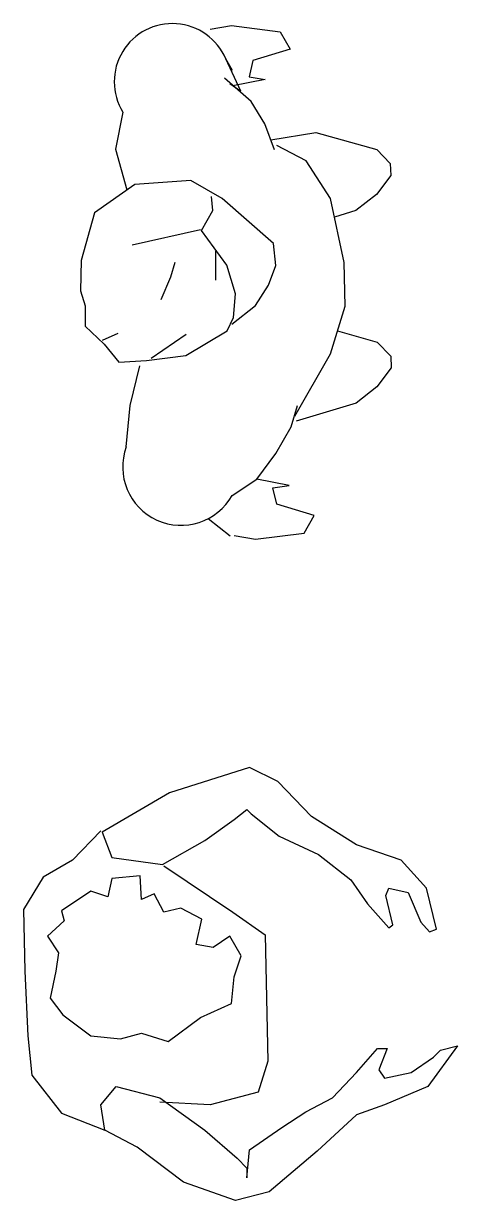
# Model space of a CAD drawing. Header units: millimetres. Extents: x 1029 to 1042.4, y 847.5 to 858.9.
# Drawn here: x 1038.687 to 1039.27, y 850.869 to 852.447 of the extents above; entities that cross this region are included whole.
import ezdxf

# ---------------------------------------------------------------- set-up
doc = ezdxf.new("R2010")
doc.units = ezdxf.units.MM
doc.layers.add('Mobiliario TöjiNN', color=7, linetype='Continuous')

msp = doc.modelspace()

# ---------------------------------------------------------------- linework, layer by layer
at = {"layer": 'Mobiliario TöjiNN'}
for p, q in [((1038.9376, 852.4395), (1038.9662, 852.4446)), ((1038.9662, 852.4446), (1039.0316, 852.4362)), ((1039.0316, 852.4362), (1039.0451, 852.4127)), ((1039.0451, 852.4127), (1038.9947, 852.3976)), ((1038.9786, 852.3565), (1038.9585, 852.3999)), ((1038.9674, 852.3845), (1038.9585, 852.3999)), ((1038.9947, 852.3976), (1038.9897, 852.3758)), ((1038.9925, 852.3429), (1038.9566, 852.3738)), ((1039.0115, 852.3724), (1038.9682, 852.3638)), ((1038.9897, 852.3758), (1039.0115, 852.3724)), ((1038.9638, 852.3669), (1038.9786, 852.3565)), ((1039.0108, 852.313), (1038.9925, 852.3429)), ((1038.8203, 852.3284), (1038.8105, 852.2788)), ((1039.0237, 852.2781), (1039.0108, 852.313)), ((1039.0189, 852.2912), (1039.0796, 852.301)), ((1039.0796, 852.301), (1039.1613, 852.2782)), ((1038.8105, 852.2788), (1038.8259, 852.2242)), ((1039.0664, 852.2634), (1039.0271, 852.2837)), ((1039.1613, 852.2782), (1039.1793, 852.2594)), ((1039.0993, 852.2127), (1039.0664, 852.2634)), ((1039.1793, 852.2594), (1039.1799, 852.2435)), ((1038.8363, 852.2315), (1038.7822, 852.1935)), ((1038.9117, 852.2367), (1038.8363, 852.2315)), ((1038.9535, 852.2125), (1038.9117, 852.2367)), ((1039.1799, 852.2435), (1039.1606, 852.2182)), ((1038.9413, 852.1964), (1038.9394, 852.2155)), ((1039.1606, 852.2182), (1039.1329, 852.1964)), ((1039.0227, 852.1522), (1038.9535, 852.2125)), ((1039.1173, 852.1269), (1039.0993, 852.2127)), ((1038.7822, 852.1935), (1038.7645, 852.1296)), ((1038.9258, 852.17), (1038.9413, 852.1964)), ((1039.1329, 852.1964), (1039.1045, 852.1878)), ((1038.9246, 852.1708), (1038.8327, 852.15)), ((1038.9601, 852.1234), (1038.9258, 852.17)), ((1039.0257, 852.1229), (1039.0227, 852.1522)), ((1038.945, 852.1034), (1038.9452, 852.1421)), ((1038.7645, 852.1296), (1038.7634, 852.0888)), ((1038.8849, 852.1076), (1038.8906, 852.1275)), ((1038.9716, 852.0849), (1038.9601, 852.1234)), ((1039.0157, 852.0964), (1039.0257, 852.1229)), ((1039.1186, 852.0685), (1039.1173, 852.1269)), ((1038.8718, 852.0771), (1038.8849, 852.1076)), ((1038.7634, 852.0888), (1038.7696, 852.0686)), ((1038.9986, 852.0694), (1039.0157, 852.0964)), ((1038.9688, 852.0531), (1038.9716, 852.0849)), ((1038.7696, 852.0686), (1038.77, 852.0416)), ((1038.9665, 852.0444), (1038.9986, 852.0694)), ((1039.0989, 852.0046), (1039.1186, 852.0685)), ((1038.77, 852.0416), (1038.7952, 852.0174)), ((1038.9606, 852.0352), (1038.9688, 852.0531)), ((1038.7931, 852.0229), (1038.814, 852.032)), ((1038.9053, 852.0304), (1038.8585, 851.9982)), ((1038.9049, 852.0023), (1038.9606, 852.0352)), ((1039.1083, 852.0352), (1039.1618, 852.0203)), ((1038.7952, 852.0174), (1038.8149, 851.9932)), ((1039.1618, 852.0203), (1039.1799, 852.0015)), ((1038.8149, 851.9932), (1038.8521, 851.9955)), ((1038.8521, 851.9955), (1038.9049, 852.0023)), ((1039.0513, 851.9209), (1039.0989, 852.0046)), ((1039.1799, 852.0015), (1039.1805, 851.9856)), ((1038.8303, 851.9351), (1038.8432, 851.9883)), ((1039.1805, 851.9856), (1039.1612, 851.9603)), ((1039.1612, 851.9603), (1039.1334, 851.9385)), ((1038.8248, 851.8798), (1038.8303, 851.9351)), ((1039.0461, 851.9066), (1039.0546, 851.935)), ((1039.1334, 851.9385), (1039.0528, 851.914)), ((1039.0257, 851.8709), (1039.0461, 851.9066)), ((1039.0003, 851.8366), (1039.0257, 851.8709)), ((1038.967, 851.8147), (1039.0003, 851.8366)), ((1039.0436, 851.828), (1039.0003, 851.8366)), ((1039.0218, 851.8246), (1039.0436, 851.828)), ((1039.0269, 851.8028), (1039.0218, 851.8246)), ((1039.0772, 851.7877), (1039.0269, 851.8028)), ((1038.9645, 851.7599), (1038.9348, 851.7834)), ((1039.0638, 851.7642), (1039.0772, 851.7877)), ((1038.9698, 851.7609), (1038.9983, 851.7558)), ((1038.9983, 851.7558), (1039.0638, 851.7642))]:
    msp.add_line(p, q, dxfattribs=at)
at = {"layer": 'Mobiliario TöjiNN', "linetype": 'ByBlock'}
for p, q in [((1038.9905, 851.4499), (1038.8831, 851.416)), ((1039.0282, 851.4311), (1038.9905, 851.4499)), ((1039.0735, 851.384), (1039.0282, 851.4311)), ((1038.8831, 851.416), (1038.7926, 851.3632)), ((1038.9302, 851.3519), (1038.9698, 851.3802)), ((1038.9698, 851.3802), (1038.9868, 851.3934)), ((1038.9868, 851.3934), (1038.9924, 851.3877)), ((1038.9924, 851.3877), (1039.0301, 851.3576)), ((1039.1338, 851.3463), (1039.0735, 851.384)), ((1038.7907, 851.3651), (1038.753, 851.3255)), ((1038.7926, 851.3632), (1038.8058, 851.3293)), ((1038.8737, 851.3199), (1038.9302, 851.3519)), ((1039.0301, 851.3576), (1039.0829, 851.3331)), ((1039.0829, 851.3331), (1039.1263, 851.2992)), ((1039.1941, 851.3255), (1039.1338, 851.3463)), ((1038.753, 851.3255), (1038.7134, 851.3029)), ((1038.8058, 851.3293), (1038.8737, 851.3199)), ((1038.8755, 851.318), (1038.9679, 851.2558)), ((1039.2281, 851.2879), (1039.1941, 851.3255)), ((1038.7134, 851.3029), (1038.687, 851.2596)), ((1038.8058, 851.301), (1038.8001, 851.2765)), ((1038.8435, 851.3048), (1038.8058, 851.301)), ((1038.8454, 851.2728), (1038.8435, 851.3048)), ((1038.7775, 851.2841), (1038.7379, 851.2577)), ((1038.8001, 851.2765), (1038.7775, 851.2841)), ((1039.1263, 851.2992), (1039.1489, 851.2671)), ((1039.1734, 851.2784), (1039.1772, 851.2879)), ((1039.1772, 851.2879), (1039.2035, 851.2822)), ((1039.2413, 851.2332), (1039.2281, 851.2879)), ((1038.8623, 851.2803), (1038.8454, 851.2728)), ((1038.8755, 851.2558), (1038.8623, 851.2803)), ((1039.1828, 851.2389), (1039.1734, 851.2784)), ((1039.2035, 851.2822), (1039.2205, 851.2426)), ((1038.687, 851.2596), (1038.6889, 851.1767)), ((1038.7379, 851.2577), (1038.7417, 851.2445)), ((1038.8982, 851.2615), (1038.8755, 851.2558)), ((1038.9264, 851.2464), (1038.8982, 851.2615)), ((1038.9679, 851.2558), (1039.0113, 851.2257)), ((1039.1489, 851.2671), (1039.1772, 851.2351)), ((1038.7417, 851.2445), (1038.7191, 851.2238)), ((1038.9189, 851.2125), (1038.9264, 851.2464)), ((1039.1772, 851.2351), (1039.1828, 851.2389)), ((1039.2205, 851.2426), (1039.2318, 851.2294)), ((1038.7191, 851.2238), (1038.7342, 851.2012)), ((1038.9641, 851.2238), (1038.9415, 851.2087)), ((1038.9792, 851.1974), (1038.9641, 851.2238)), ((1039.0113, 851.2257), (1039.015, 851.056)), ((1039.2318, 851.2294), (1039.2413, 851.2332)), ((1038.9415, 851.2087), (1038.9189, 851.2125)), ((1038.7342, 851.2012), (1038.7304, 851.1767)), ((1038.9698, 851.1691), (1038.9792, 851.1974)), ((1038.6889, 851.1767), (1038.6927, 851.09)), ((1038.7304, 851.1767), (1038.7228, 851.1408)), ((1038.966, 851.1333), (1038.9698, 851.1691)), ((1038.7228, 851.1408), (1038.7398, 851.1182)), ((1038.9246, 851.1145), (1038.966, 851.1333)), ((1038.7398, 851.1182), (1038.7775, 851.09)), ((1038.8812, 851.0824), (1038.9246, 851.1145)), ((1038.6927, 851.09), (1038.6983, 851.0372)), ((1038.7775, 851.09), (1038.8171, 851.0862)), ((1038.8171, 851.0862), (1038.8454, 851.0937)), ((1038.8454, 851.0937), (1038.8812, 851.0824)), ((1039.1338, 851.041), (1039.1621, 851.073)), ((1039.1621, 851.073), (1039.1753, 851.073)), ((1039.1753, 851.073), (1039.164, 851.0447)), ((1039.2695, 851.0768), (1039.2299, 851.0221)), ((1039.2375, 851.0617), (1039.2469, 851.0711)), ((1039.2469, 851.0711), (1039.2695, 851.0768)), ((1039.015, 851.056), (1039.0018, 851.0146)), ((1039.2073, 851.041), (1039.2375, 851.0617)), ((1038.6983, 851.0372), (1038.7379, 850.9863)), ((1039.1018, 851.007), (1039.1338, 851.041)), ((1039.164, 851.0447), (1039.1715, 851.0334)), ((1039.1715, 851.0334), (1039.2073, 851.041)), ((1038.7907, 850.9976), (1038.8114, 851.0221)), ((1038.8114, 851.0221), (1038.8699, 851.007)), ((1039.2299, 851.0221), (1039.1715, 850.9976)), ((1038.8699, 851.007), (1038.9302, 850.9637)), ((1038.9377, 850.9976), (1038.8699, 851.0014)), ((1039.0018, 851.0146), (1038.9377, 850.9976)), ((1039.0659, 850.9882), (1039.1018, 851.007)), ((1038.7379, 850.9863), (1038.7964, 850.9637)), ((1038.7964, 850.9637), (1038.7907, 850.9976)), ((1039.0339, 850.9674), (1039.0659, 850.9882)), ((1039.1338, 850.9844), (1039.081, 850.9354)), ((1039.1715, 850.9976), (1039.1338, 850.9844)), ((1038.8397, 850.9411), (1038.7964, 850.9637)), ((1038.9302, 850.9637), (1038.9736, 850.926)), ((1038.9905, 850.9373), (1039.0339, 850.9674)), ((1038.9019, 850.8939), (1038.8397, 850.9411)), ((1038.9868, 850.8996), (1038.9905, 850.9373)), ((1038.9736, 850.926), (1038.9868, 850.9128)), ((1039.081, 850.9354), (1039.0169, 850.8808)), ((1038.9868, 850.9128), (1038.9868, 850.8996)), ((1038.9717, 850.8694), (1038.9019, 850.8939)), ((1039.0169, 850.8808), (1038.9717, 850.8694))]:
    msp.add_line(p, q, dxfattribs=at)
at = {"layer": 'Mobiliario TöjiNN'}
for centre, radius, start, end in [((1038.8868, 852.3692), 0.078, 23.1344, 211.5455), ((1038.8986, 851.853), 0.0785, 160.0636, 330.7362)]:
    msp.add_arc(centre, radius, start, end, dxfattribs=at)

doc.saveas('drawing.dxf')
